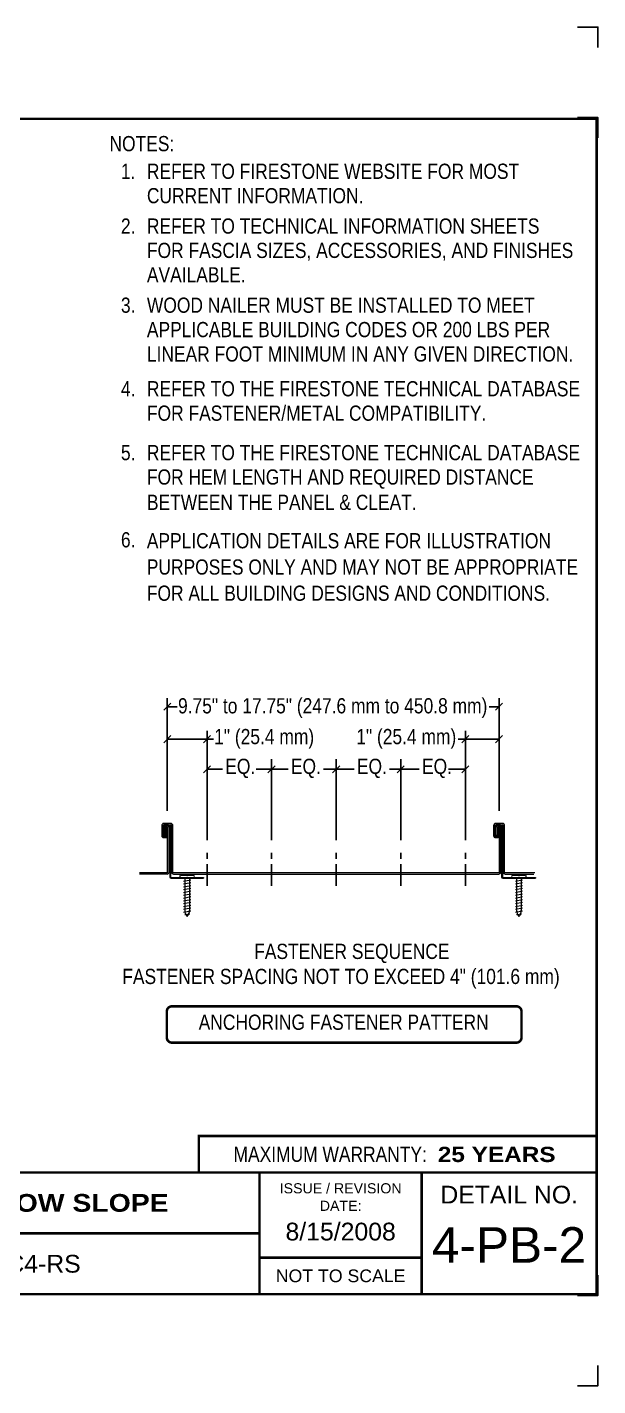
# Model space of a CAD drawing. Header units: inches. Extents: x 0 to 20, y 0 to 16.8.
# Drawn here: x 12.99 to 20.03, y 0 to 16.76 of the extents above; entities that cross this region are included whole.
import ezdxf
from ezdxf.enums import TextEntityAlignment as Align

# ---------------------------------------------------------------- set-up
doc = ezdxf.new("R2010")
doc.units = ezdxf.units.IN
doc.header["$MEASUREMENT"] = 0
doc.layers.get('0').update_dxf_attribs({"linetype": 'CONTINUOUS'})
doc.layers.get('DEFPOINTS').update_dxf_attribs({"linetype": 'CONTINUOUS'})
doc.layers.add('FSBP-ACCESSORY-FIRESTONE', color=7, linetype='CONTINUOUS', lineweight=9)
doc.layers.add('FSBP-TRIMS', color=7, linetype='CONTINUOUS', lineweight=9)
for name, color, linetype in [('FSBP-ANNO-NOTE', 7, 'CONTINUOUS'), ('FSBP-TTLB', 7, 'CONTINUOUS'), ('FSBP-TTLB-BORDER', 7, 'CONTINUOUS'), ('FSBP-TTLB-TEXT', 7, 'CONTINUOUS')]:
    doc.layers.add(name, color=color, linetype=linetype)
doc.styles.add('ARIAL', font='ARIAL.TTF')
doc.styles.add('ARIAL_BOLD', font='ariblk.TTF')
doc.styles.add('ARIAL_NAR', font='ARIALN.TTF')
doc.styles.add('FSBP_ARIAL_NAR', font='ARIALN.TTF')

# ---------------------------------------------------------------- blocks, each defined once
blk = doc.blocks.new('TTLB-UNACLAD_1')
at = {"layer": 'DEFPOINTS', "linetype": 'Continuous', "ltscale": 1.75}
for points in [[(20.016, 13.881), (20.016, 14.131), (19.766, 14.131)], [(20.016, -2.381), (20.016, -2.631), (19.766, -2.631)]]:
    blk.add_lwpolyline(points, dxfattribs=at)
at = {"layer": 'DEFPOINTS', "color": 1}
for points in [[(20.016, 12.766), (20.016, 13.016), (19.766, 13.016)], [(20.016, -1.266), (20.016, -1.516), (19.766, -1.516)]]:
    blk.add_lwpolyline(points, dxfattribs=at)
at = {"layer": 'FSBP-TTLB', "const_width": 0.0312}
blk.add_lwpolyline([(15.09, 0), (20, 0), (20, 0.451), (15.09, 0.451)], close=True, dxfattribs=at)
for points in [[(0, 0), (0, -1.5), (20, -1.5), (20, 0), (0, 0)], [(15.84, 0), (15.84, -1.5)], [(17.841, 0), (17.841, -1.5)], [(20, 0), (20, -1.5)], [(4.825, -0.75), (15.84, -0.75)], [(15.84, -1.049), (17.841, -1.049)]]:
    blk.add_lwpolyline(points, dxfattribs=at)
at = {"layer": 'FSBP-TTLB-BORDER', "const_width": 0.0312}
blk.add_lwpolyline([(20, 0), (20, 13), (0, 13), (0, 0)], dxfattribs=at)
at = {"layer": 'FSBP-TTLB-TEXT', "style": 'ARIAL_NAR'}
blk.add_text('MAXIMUM WARRANTY:', height=0.1875, dxfattribs=at).set_placement((17.905, 0.226), align=Align.MIDDLE_RIGHT)
at = {"layer": 'FSBP-TTLB-TEXT', "style": 'ARIAL'}
for s, height, p in [('ISSUE / REVISION', 0.125, (16.841, -0.194)), ('DETAIL NO.', 0.2188, (18.921, -0.272)), ('DATE:', 0.125, (16.841, -0.41)), ('NOT TO SCALE', 0.15625, (16.841, -1.274))]:
    blk.add_text(s, height=height, dxfattribs=at).set_placement(p, align=Align.MIDDLE_CENTER)
at = {"layer": 'FSBP-TTLB-TEXT'}
for tag, height, style, p in [('MAXIMUM_WARRANTY', 0.188, 'ARIAL_BOLD', (18.04, 0.224)), ('ACCPT_SYSTEMS', 0.219, 'ARIAL', (12.494, -1.125))]:
    blk.add_attdef(tag, text='', height=height, dxfattribs=dict(at, style=style)).set_placement(p, align=Align.MIDDLE_LEFT)
for tag, height, style, p in [('DETAIL_DESCP_LINE_1', 0.219, 'ARIAL_BOLD', (10.331, -0.374)), ('ISSUE_REV_DATE', 0.219, 'ARIAL', (16.841, -0.728)), ('DETAIL_NUMBER', 0.438, 'ARIAL', (18.919, -0.893))]:
    blk.add_attdef(tag, text='', height=height, dxfattribs=dict(at, style=style)).set_placement(p, align=Align.MIDDLE_CENTER)

msp = doc.modelspace()

# ---------------------------------------------------------------- hatches: boundary and pattern name
at = {"layer": 'FSBP-ACCESSORY-FIRESTONE'}
for points in [[(14.749, 6.276, 0.414214), (14.764, 6.261), (14.801, 6.261), (14.801, 6.271), (14.759, 6.271), (14.759, 6.339), (14.749, 6.339)], [(18.844, 6.276, 0.414214), (18.859, 6.261), (18.896, 6.261), (18.896, 6.271), (18.854, 6.271), (18.854, 6.339), (18.844, 6.339)]]:
    msp.add_hatch(color=256, dxfattribs=at).paths.add_polyline_path(points)

# ---------------------------------------------------------------- linework, layer by layer
for p, q in [((14.649, 6.913), (14.649, 6.788)), ((14.665, 6.779), (14.665, 6.921)), ((14.665, 6.921), (14.769, 6.921)), ((14.665, 6.906), (14.665, 6.795)), ((14.761, 6.938), (14.674, 6.938)), ((14.739, 6.911), (14.675, 6.911)), ((14.675, 6.911), (14.675, 6.789)), ((14.679, 6.883), (14.679, 6.794)), ((14.734, 6.921), (14.68, 6.921)), ((14.722, 6.891), (14.696, 6.891)), ((14.696, 6.891), (14.696, 6.794)), ((14.714, 6.908), (14.704, 6.908)), ((14.722, 6.879), (14.706, 6.879)), ((14.706, 6.879), (14.706, 6.779)), ((14.722, 6.329), (14.722, 6.891)), ((14.722, 6.788), (14.722, 6.879)), ((14.739, 6.344), (14.739, 6.911)), ((14.739, 6.338), (14.739, 6.883)), ((14.759, 6.911), (14.748, 6.911)), ((14.749, 6.344), (14.749, 6.906)), ((14.759, 6.344), (14.759, 6.911)), ((14.769, 6.921), (14.769, 6.338)), ((14.769, 6.344), (14.769, 6.906)), ((14.786, 6.329), (14.786, 6.913)), ((18.744, 6.913), (18.744, 6.788)), ((18.761, 6.921), (18.864, 6.921)), ((18.761, 6.779), (18.761, 6.921)), ((18.761, 6.906), (18.761, 6.795)), ((18.856, 6.938), (18.769, 6.938)), ((18.834, 6.911), (18.771, 6.911)), ((18.771, 6.911), (18.771, 6.789)), ((18.774, 6.883), (18.774, 6.794)), ((18.829, 6.921), (18.776, 6.921)), ((18.818, 6.891), (18.791, 6.891)), ((18.791, 6.891), (18.791, 6.794)), ((18.809, 6.908), (18.799, 6.908)), ((18.818, 6.879), (18.801, 6.879)), ((18.801, 6.879), (18.801, 6.779)), ((18.818, 6.329), (18.818, 6.891)), ((18.818, 6.788), (18.818, 6.879)), ((18.834, 6.344), (18.834, 6.911)), ((18.834, 6.338), (18.834, 6.883)), ((18.854, 6.911), (18.843, 6.911)), ((18.844, 6.344), (18.844, 6.906)), ((18.854, 6.344), (18.854, 6.911)), ((18.864, 6.921), (18.864, 6.338)), ((18.864, 6.344), (18.864, 6.906)), ((18.881, 6.329), (18.881, 6.913)), ((14.706, 6.779), (14.665, 6.779)), ((14.674, 6.763), (14.697, 6.763)), ((14.696, 6.794), (14.675, 6.789)), ((14.679, 6.794), (14.696, 6.794)), ((14.694, 6.783), (14.684, 6.781)), ((14.696, 6.864), (14.706, 6.864)), ((14.696, 6.864), (14.696, 6.794)), ((14.706, 6.864), (14.706, 6.798)), ((18.801, 6.779), (18.761, 6.779)), ((18.769, 6.763), (18.793, 6.763)), ((18.791, 6.794), (18.771, 6.789)), ((18.774, 6.794), (18.791, 6.794)), ((18.79, 6.783), (18.78, 6.781)), ((18.791, 6.864), (18.801, 6.864)), ((18.791, 6.864), (18.791, 6.794)), ((18.801, 6.864), (18.801, 6.798)), ((14.749, 6.547), (14.749, 6.276)), ((14.749, 6.547), (14.759, 6.547)), ((14.759, 6.547), (14.759, 6.271)), ((18.844, 6.547), (18.844, 6.276)), ((18.844, 6.547), (18.854, 6.547)), ((18.854, 6.547), (18.854, 6.271)), ((14.722, 6.329), (14.375, 6.329)), ((14.714, 6.313), (14.375, 6.313)), ((14.749, 6.339), (14.759, 6.339)), ((14.759, 6.271), (15.166, 6.271)), ((14.764, 6.261), (15.166, 6.261)), ((18.818, 6.329), (14.786, 6.329)), ((14.794, 6.313), (18.809, 6.313)), ((14.801, 6.271), (14.801, 6.261)), ((14.888, 6.299), (15.036, 6.299)), ((14.888, 6.271), (15.036, 6.271)), ((14.919, 6.261), (14.966, 6.271)), ((14.919, 6.226), (15.006, 6.244)), ((14.919, 6.192), (15.006, 6.209)), ((14.934, 6.271), (14.934, 5.851)), ((14.991, 6.271), (14.991, 5.851)), ((15.166, 6.271), (15.166, 6.261)), ((18.844, 6.339), (18.854, 6.339)), ((18.854, 6.271), (19.261, 6.271)), ((18.859, 6.261), (19.261, 6.261)), ((19.252, 6.329), (18.881, 6.329)), ((18.889, 6.313), (19.243, 6.313)), ((18.896, 6.271), (18.896, 6.261)), ((18.983, 6.299), (19.132, 6.299)), ((18.983, 6.271), (19.132, 6.271)), ((19.014, 6.261), (19.062, 6.271)), ((19.014, 6.226), (19.101, 6.244)), ((19.014, 6.192), (19.101, 6.209)), ((19.029, 6.271), (19.029, 5.851)), ((19.086, 6.271), (19.086, 5.851)), ((19.261, 6.271), (19.261, 6.261)), ((14.919, 6.157), (15.006, 6.174)), ((14.919, 6.122), (15.006, 6.14)), ((14.919, 6.088), (15.006, 6.105)), ((14.919, 6.053), (15.006, 6.07)), ((14.919, 6.018), (15.006, 6.035)), ((19.014, 6.157), (19.101, 6.174)), ((19.014, 6.122), (19.101, 6.14)), ((19.014, 6.088), (19.101, 6.105)), ((19.014, 6.053), (19.101, 6.07)), ((19.014, 6.018), (19.101, 6.035)), ((14.919, 5.983), (15.006, 6.001)), ((14.919, 5.949), (15.006, 5.966)), ((14.919, 5.914), (15.006, 5.931)), ((14.919, 5.879), (15.006, 5.897)), ((19.014, 5.983), (19.101, 6.001)), ((19.014, 5.949), (19.101, 5.966)), ((19.014, 5.914), (19.101, 5.931)), ((19.014, 5.879), (19.101, 5.897)), ((14.919, 5.845), (15.006, 5.862)), ((14.933, 5.813), (14.995, 5.825)), ((19.014, 5.845), (19.101, 5.862)), ((19.028, 5.813), (19.09, 5.825))]:
    msp.add_line(p, q, dxfattribs=at)
for centre in [(14.962, 6.271), (19.058, 6.271)]:
    msp.add_circle(centre, 0.00451, dxfattribs=at)
for centre, radius, start, end in [((14.674, 6.913), 0.025, 90, 180), ((14.68, 6.906), 0.015, 90, 180), ((14.704, 6.883), 0.025, 90, 180), ((14.714, 6.883), 0.025, 0, 90), ((14.734, 6.906), 0.015, 0, 90), ((14.754, 6.906), 0.015, 0, 90), ((14.761, 6.913), 0.025, 0, 90), ((18.769, 6.913), 0.025, 90, 180), ((18.776, 6.906), 0.015, 90, 180), ((18.799, 6.883), 0.025, 90, 180), ((18.809, 6.883), 0.025, 0, 90), ((18.829, 6.906), 0.015, 0, 90), ((18.849, 6.906), 0.015, 0, 90), ((18.856, 6.913), 0.025, 0, 90), ((14.674, 6.788), 0.025, 180, 270), ((14.68, 6.795), 0.015, 180, 285), ((14.691, 6.798), 0.015, 285, 0), ((14.697, 6.788), 0.025, 270, 0), ((18.769, 6.788), 0.025, 180, 270), ((18.776, 6.795), 0.015, 180, 285), ((18.786, 6.798), 0.015, 285, 0), ((18.793, 6.788), 0.025, 270, 0), ((14.714, 6.338), 0.025, 270, 0), ((14.754, 6.344), 0.015, 180, 0), ((14.754, 6.344), 0.005, 180, 0), ((14.764, 6.276), 0.015, 180, 270), ((14.794, 6.338), 0.025, 180, 270), ((14.886, 6.285), 0.0144, 79.4579, 280.5421), ((15.039, 6.285), 0.0144, 259.4579, 100.5421), ((18.809, 6.338), 0.025, 270, 0), ((18.849, 6.344), 0.015, 180, 0), ((18.849, 6.344), 0.005, 180, 0), ((18.859, 6.276), 0.015, 180, 270), ((18.889, 6.338), 0.025, 180, 270), ((18.981, 6.285), 0.0144, 79.4579, 280.5421), ((19.134, 6.285), 0.0144, 259.4579, 100.5421), ((15.034, 5.859), 0.1, 174.9405, 224.6072), ((14.891, 5.859), 0.1, 315.3928, 5.0595), ((19.129, 5.859), 0.1, 174.9405, 224.6072), ((18.986, 5.859), 0.1, 315.3928, 5.0595)]:
    msp.add_arc(centre, radius, start, end, dxfattribs=at)
at = {"layer": 'FSBP-ANNO-NOTE'}
for p, q in [((14.673, 8.334), (14.761, 8.422)), ((14.717, 7.172), (14.717, 8.483)), ((18.768, 8.334), (18.856, 8.422)), ((18.812, 7.172), (18.812, 8.483)), ((14.839, 8.378), (14.717, 8.378)), ((18.812, 8.378), (18.691, 8.378)), ((15.208, 6.732), (15.208, 8.08)), ((18.396, 6.732), (18.396, 8.08)), ((14.673, 7.934), (14.761, 8.022)), ((14.717, 7.978), (15.287, 7.978)), ((15.163, 7.934), (15.252, 8.022)), ((18.812, 7.978), (18.309, 7.978)), ((18.351, 7.934), (18.44, 8.022)), ((18.768, 7.934), (18.856, 8.022)), ((16.005, 6.732), (16.005, 7.731)), ((16.802, 6.732), (16.802, 7.731)), ((16.802, 6.732), (16.802, 7.731)), ((17.599, 6.732), (17.599, 7.731)), ((18.396, 6.732), (18.396, 7.731)), ((14.717, 7.094), (14.717, 7.706)), ((15.163, 7.561), (15.252, 7.65)), ((15.208, 7.606), (15.399, 7.606)), ((15.813, 7.606), (16.005, 7.606)), ((15.96, 7.561), (16.049, 7.65)), ((16.208, 7.606), (16.005, 7.606)), ((16.646, 7.606), (17.023, 7.606)), ((16.757, 7.561), (16.846, 7.65)), ((17.461, 7.606), (17.827, 7.606)), ((17.554, 7.561), (17.643, 7.65)), ((18.187, 7.606), (18.396, 7.606)), ((18.351, 7.561), (18.44, 7.65)), ((18.812, 7.094), (18.812, 7.705)), ((15.208, 6.501), (15.208, 6.575)), ((16.005, 6.501), (16.005, 6.575)), ((16.802, 6.501), (16.802, 6.575)), ((17.599, 6.501), (17.599, 6.575)), ((18.396, 6.501), (18.396, 6.575)), ((15.208, 6.167), (15.208, 6.435)), ((16.005, 6.167), (16.005, 6.435)), ((16.802, 6.167), (16.802, 6.435)), ((17.599, 6.167), (17.599, 6.435)), ((18.396, 6.167), (18.396, 6.435))]:
    msp.add_line(p, q, dxfattribs=at)
at = {"layer": 'FSBP-ANNO-NOTE', "const_width": 0.0312}
for points in [[(18.193, 4.234), (14.774, 4.234, -0.414214), (14.712, 4.297), (14.712, 4.62, -0.414214), (14.774, 4.682)], [(18.193, 4.682), (19.026, 4.682, -0.414214), (19.089, 4.62), (19.089, 4.297, -0.414214), (19.026, 4.234), (18.193, 4.234)]]:
    msp.add_lwpolyline(points, format="xyb", dxfattribs=at)
msp.add_lwpolyline([(14.774, 4.682), (18.193, 4.682)], dxfattribs=at)

# ---------------------------------------------------------------- block references
msp.add_blockref('TTLB-UNACLAD_1', (0.016, 2.631)).add_auto_attribs({'DETAIL_DESCP_LINE_1': 'PITCHBREAK TRANSITION - STEEP TO LOW SLOPE', 'ACCPT_SYSTEMS': 'UC4-RS', 'ISSUE_REV_DATE': '8/15/2008', 'DETAIL_NUMBER': '4-PB-2', 'MAXIMUM_WARRANTY': '25 YEARS'})

# ---------------------------------------------------------------- texts
at = {"layer": 'FSBP-ANNO-NOTE', "style": 'FSBP_ARIAL_NAR'}
for s, p in [('NOTES:', (14.004, 15.325)), ('REFER TO FIRESTONE WEBSITE FOR MOST', (14.466, 14.984)), ('CURRENT INFORMATION.', (14.466, 14.683)), ('REFER TO TECHNICAL INFORMATION SHEETS', (14.466, 14.308)), ('FOR FASCIA SIZES, ACCESSORIES, AND FINISHES', (14.466, 14.008)), ('AVAILABLE.', (14.466, 13.707)), ('WOOD NAILER MUST BE INSTALLED TO MEET', (14.466, 13.332)), ('APPLICABLE BUILDING CODES OR 200 LBS PER', (14.466, 13.031)), ('LINEAR FOOT MINIMUM IN ANY GIVEN DIRECTION.', (14.466, 12.73)), ('REFER TO THE FIRESTONE TECHNICAL DATABASE', (14.466, 12.301)), ('FOR FASTENER/METAL COMPATIBILITY.', (14.466, 12)), ('REFER TO THE FIRESTONE TECHNICAL DATABASE', (14.466, 11.513)), ('FOR HEM LENGTH AND REQUIRED DISTANCE', (14.466, 11.212)), ('BETWEEN THE PANEL & CLEAT.', (14.466, 10.9))]:
    msp.add_text(s, height=0.1875, dxfattribs=at).set_placement(p, align=Align.MIDDLE_LEFT)
for s, p in [('1.', (14.234, 14.984)), ('2.', (14.235, 14.308)), ('3.', (14.235, 13.332)), ('4.', (14.235, 12.301)), ('5.', (14.235, 11.513)), ('6.', (14.235, 10.438))]:
    msp.add_text(s, height=0.1875, dxfattribs=at).set_placement(p, align=Align.MIDDLE_CENTER)
for s, p in [('9.75" to 17.75" (247.6 mm to 450.8 mm)', (14.85, 8.296)), ('1" (25.4 mm)', (15.296, 7.916)), ('1" (25.4 mm)', (17.05, 7.916)), ('EQ.', (15.433, 7.549)), ('EQ.', (16.243, 7.549)), ('EQ.', (17.058, 7.549)), ('EQ.', (17.861, 7.549)), ('FASTENER SEQUENCE', (15.79, 5.266)), ('FASTENER SPACING NOT TO EXCEED 4" (101.6 mm)', (14.162, 4.957)), ('ANCHORING FASTENER PATTERN', (15.105, 4.392))]:
    msp.add_text(s, height=0.1875, dxfattribs=at).set_placement(p)
at = {"layer": 'FSBP-TRIMS', "style": 'FSBP_ARIAL_NAR'}
for s, p in [('APPLICATION DETAILS ARE FOR ILLUSTRATION', (14.465, 10.332)), ('PURPOSES ONLY AND MAY NOT BE APPROPRIATE', (14.465, 10.008)), ('FOR ALL BUILDING DESIGNS AND CONDITIONS.', (14.465, 9.685))]:
    msp.add_text(s, height=0.1875, dxfattribs=at).set_placement(p)

doc.saveas('drawing.dxf')
